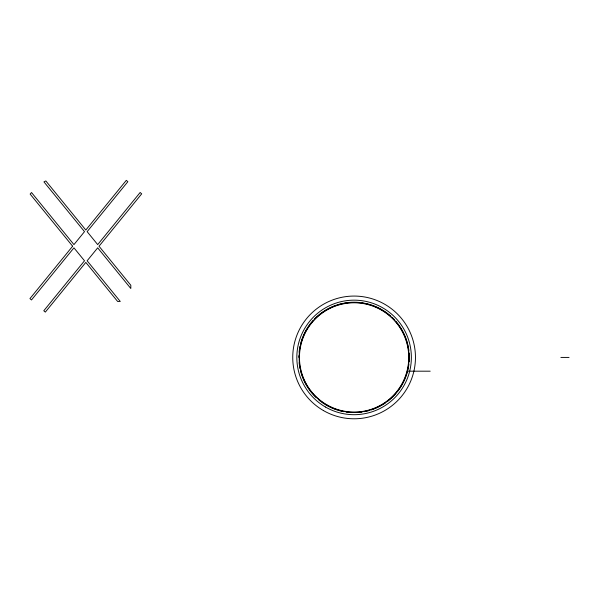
<?xml version="1.0" encoding="UTF-8"?>
<svg xmlns="http://www.w3.org/2000/svg" width="599" height="599" viewBox="0 0 599 599"><rect width="100%" height="100%" fill="white"/><g stroke="black" fill="none" stroke-linecap="round" stroke-linejoin="round"><path stroke-width="0.9" d="M560.866 357.423L569.05 357.423M407.694 371.185L430.194 371.185M409.154 353.096A55.22 55.22 0 0 1 409.154 361.759M408.885 364.349A55.22 55.22 0 0 1 407.799 370.317M407.59 371.155A55.22 55.22 0 0 1 405.441 377.752M405.119 378.553A55.22 55.22 0 0 1 402.491 384.026M402.071 384.783A55.22 55.22 0 0 1 397.197 391.948M396.089 393.288A55.22 55.22 0 0 1 387.261 401.585M385.853 402.603A55.22 55.22 0 0 1 371.163 409.941M369.508 410.45A55.22 55.22 0 0 1 364.447 411.67M361.886 412.097A55.22 55.22 0 0 1 358.434 412.479M349.771 412.479A55.22 55.22 0 0 1 346.319 412.097M343.751 411.67A55.22 55.22 0 0 1 337.866 410.203M337.035 409.941A55.22 55.22 0 0 1 330.588 407.387M329.809 407.013A55.22 55.22 0 0 1 325.25 404.505M324.516 404.048A55.22 55.22 0 0 1 321.648 402.101M320.255 401.053A55.22 55.22 0 0 1 318.9 399.975M316.302 397.676A55.22 55.22 0 0 1 309.945 390.578M309.428 389.882A55.22 55.22 0 0 1 302.757 377.752M302.45 376.943A55.22 55.22 0 0 1 300.616 371.155M300.032 368.625A55.22 55.22 0 0 1 299.126 362.627M298.879 357.423A55.22 55.22 0 0 1 298.908 355.694M299.126 352.227A55.22 55.22 0 0 1 300.032 346.229M300.616 343.691A55.22 55.22 0 0 1 302.45 337.903M302.757 337.095A55.22 55.22 0 0 1 313.262 320.263M314.445 318.997A55.22 55.22 0 0 1 323.789 311.27M324.516 310.799A55.22 55.22 0 0 1 336.219 305.183M337.035 304.906A55.22 55.22 0 0 1 342.905 303.356M343.751 303.184A55.22 55.22 0 0 1 359.295 302.45M361.886 302.757A55.22 55.22 0 0 1 364.447 303.184M365.3 303.356A55.22 55.22 0 0 1 390.615 316.002M392.532 317.769A55.22 55.22 0 0 1 394.352 319.626M396.089 321.566A55.22 55.22 0 0 1 405.119 336.294M405.441 337.095A55.22 55.22 0 0 1 407.59 343.691M407.799 344.53A55.22 55.22 0 0 1 408.885 350.505M72.629 246.219L29.95 298.602L31.485 299.949L73.947 247.844L84.504 260.79L43.794 310.754L45.329 312.101L85.822 262.407L117.621 301.439L120.264 301.439L87.14 260.79L97.689 247.844L130.814 288.493L130.814 285.251L99.015 246.219L141.693 193.844L140.151 192.489L97.689 244.602L87.14 231.648L127.849 181.692L126.314 180.344L85.822 230.031L45.831 180.95L43.944 181.879L84.504 231.648L73.947 244.602L31.522 192.534L30.152 194.091L72.629 246.219M325.467 407.021A57.264 57.264 0 0 0 411.363 357.423A57.264 57.264 0 0 0 325.467 307.834A57.264 57.264 0 0 0 325.467 407.021M326.62 405.029A54.966 54.966 0 0 0 409.065 357.423A54.966 54.966 0 0 0 326.62 309.825A54.966 54.966 0 0 0 326.62 405.029M326.777 404.752A54.644 54.644 0 0 0 408.75 357.423A54.644 54.644 0 0 0 326.777 310.102A54.644 54.644 0 0 0 326.777 404.752M323.423 410.562A61.353 61.353 0 0 0 415.459 357.423A61.353 61.353 0 0 0 323.423 304.292A61.353 61.353 0 0 0 323.423 410.562"/></g></svg>
